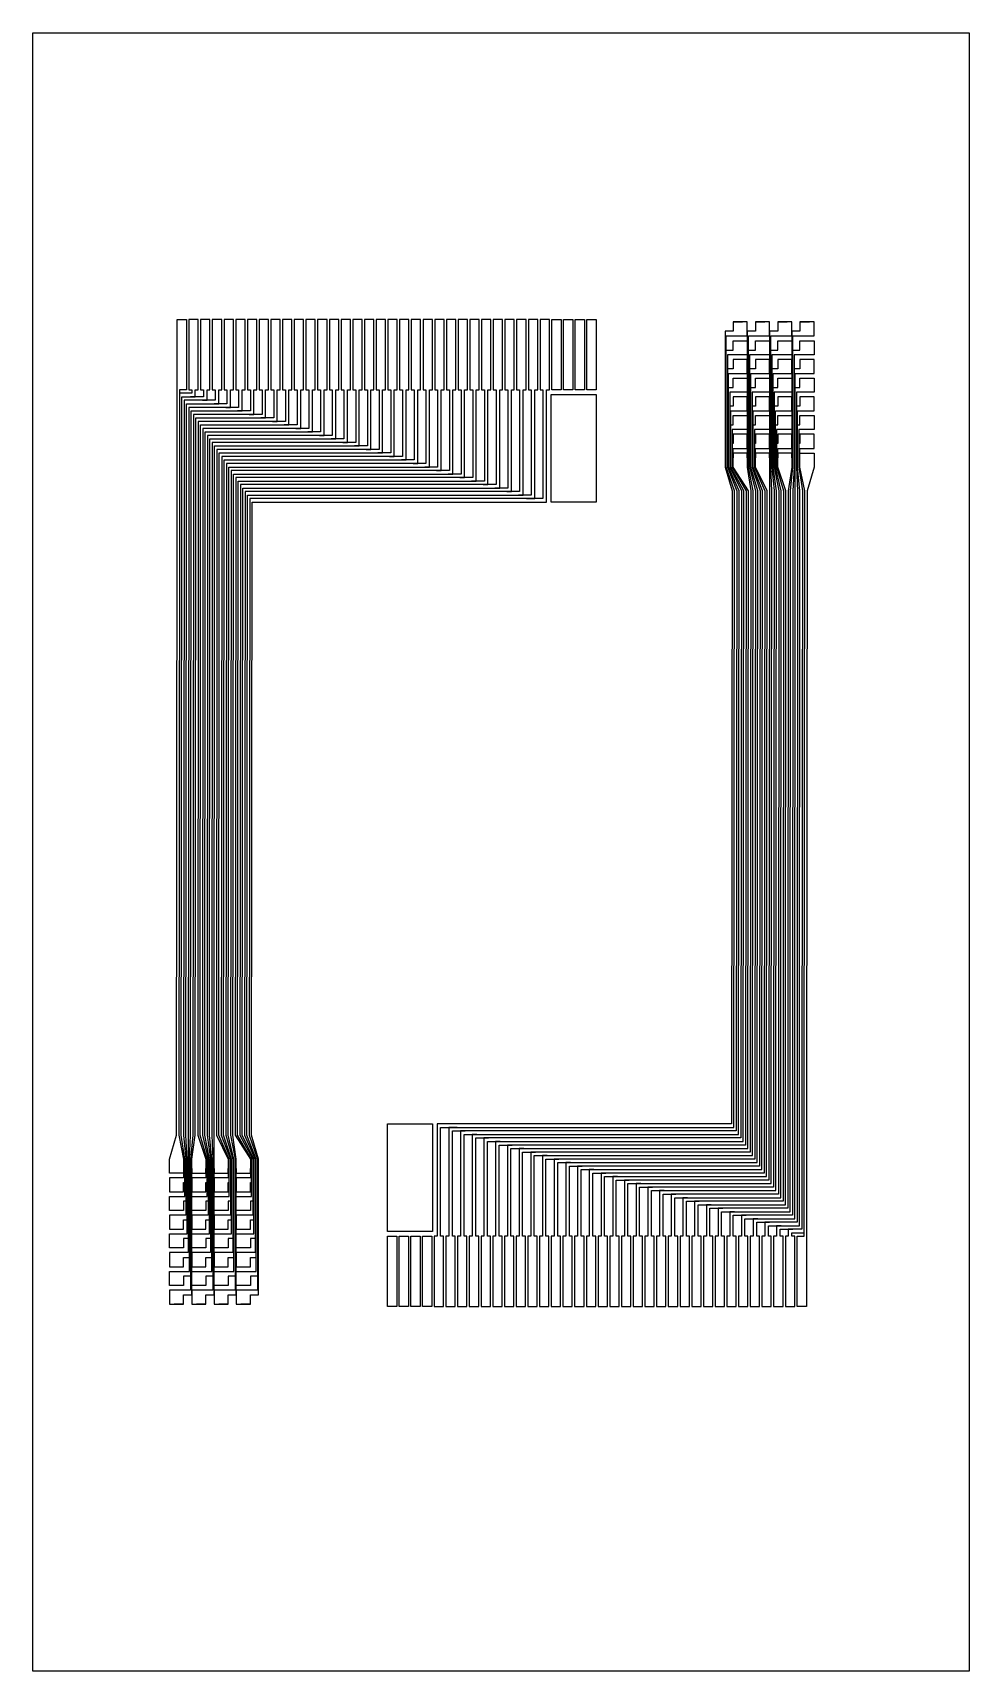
# Model space of a CAD drawing. Header units: inches. Extents: x 8.9 to 48.9, y 7.7 to 77.7.
import ezdxf

# ---------------------------------------------------------------- set-up
doc = ezdxf.new("R2010")
doc.units = ezdxf.units.IN
doc.header["$MEASUREMENT"] = 0
doc.layers.add('Foil', color=5, linetype='Continuous')

msp = doc.modelspace()

# ---------------------------------------------------------------- linework, layer by layer
at = {"layer": 'Foil'}
for p, q in [((8.917, 7.655), (8.917, 77.655)), ((8.917, 77.655), (48.917, 77.655)), ((48.917, 77.655), (48.917, 7.655)), ((15.085, 62.402), (15.085, 65.402)), ((15.085, 65.402), (15.485, 65.402)), ((15.485, 65.402), (15.485, 62.402)), ((15.985, 65.402), (15.585, 65.402)), ((15.585, 65.402), (15.585, 62.402)), ((15.985, 62.402), (15.985, 65.402)), ((16.485, 65.402), (16.085, 65.402)), ((16.085, 65.402), (16.085, 62.402)), ((16.485, 62.402), (16.485, 65.402)), ((16.985, 65.402), (16.585, 65.402)), ((16.585, 65.402), (16.585, 62.402)), ((16.985, 62.402), (16.985, 65.402)), ((17.485, 65.402), (17.085, 65.402)), ((17.085, 65.402), (17.085, 62.402)), ((17.485, 62.402), (17.485, 65.402)), ((17.985, 65.402), (17.585, 65.402)), ((17.585, 65.402), (17.585, 62.402)), ((17.985, 62.402), (17.985, 65.402)), ((18.485, 65.402), (18.085, 65.402)), ((18.085, 65.402), (18.085, 62.402)), ((18.485, 62.402), (18.485, 65.402)), ((18.985, 65.402), (18.585, 65.402)), ((18.585, 65.402), (18.585, 62.402)), ((18.985, 62.402), (18.985, 65.402)), ((19.485, 65.402), (19.085, 65.402)), ((19.085, 65.402), (19.085, 62.402)), ((19.485, 62.402), (19.485, 65.402)), ((19.985, 65.402), (19.585, 65.402)), ((19.585, 65.402), (19.585, 62.402)), ((19.985, 62.402), (19.985, 65.402)), ((20.485, 65.402), (20.085, 65.402)), ((20.085, 65.402), (20.085, 62.402)), ((20.485, 62.402), (20.485, 65.402)), ((20.985, 65.402), (20.585, 65.402)), ((20.585, 65.402), (20.585, 62.402)), ((20.985, 62.402), (20.985, 65.402)), ((21.485, 65.402), (21.085, 65.402)), ((21.085, 65.402), (21.085, 62.402)), ((21.485, 62.402), (21.485, 65.402)), ((21.985, 65.402), (21.585, 65.402)), ((21.585, 65.402), (21.585, 62.402)), ((21.985, 62.402), (21.985, 65.402)), ((22.485, 65.402), (22.085, 65.402)), ((22.085, 65.402), (22.085, 62.402)), ((22.485, 62.402), (22.485, 65.402)), ((22.985, 65.402), (22.585, 65.402)), ((22.585, 65.402), (22.585, 62.402)), ((22.985, 62.402), (22.985, 65.402)), ((23.485, 65.402), (23.085, 65.402)), ((23.085, 65.402), (23.085, 62.402)), ((23.485, 62.402), (23.485, 65.402)), ((23.985, 65.402), (23.585, 65.402)), ((23.585, 65.402), (23.585, 62.402)), ((23.985, 62.402), (23.985, 65.402)), ((24.485, 65.402), (24.085, 65.402)), ((24.085, 65.402), (24.085, 62.402)), ((24.485, 62.402), (24.485, 65.402)), ((24.985, 65.402), (24.585, 65.402)), ((24.585, 65.402), (24.585, 62.402)), ((24.985, 62.402), (24.985, 65.402)), ((25.485, 65.402), (25.085, 65.402)), ((25.085, 65.402), (25.085, 62.402)), ((25.485, 62.402), (25.485, 65.402)), ((25.985, 65.402), (25.585, 65.402)), ((25.585, 65.402), (25.585, 62.402)), ((25.985, 62.402), (25.985, 65.402)), ((26.485, 65.402), (26.085, 65.402)), ((26.085, 65.402), (26.085, 62.402)), ((26.485, 62.402), (26.485, 65.402)), ((26.985, 65.402), (26.585, 65.402)), ((26.585, 65.402), (26.585, 62.402)), ((26.985, 62.402), (26.985, 65.402)), ((27.485, 65.402), (27.085, 65.402)), ((27.085, 65.402), (27.085, 62.402)), ((27.485, 62.402), (27.485, 65.402)), ((27.985, 65.402), (27.585, 65.402)), ((27.585, 65.402), (27.585, 62.402)), ((27.985, 62.402), (27.985, 65.402)), ((28.485, 65.402), (28.085, 65.402)), ((28.085, 65.402), (28.085, 62.402)), ((28.485, 62.402), (28.485, 65.402)), ((28.985, 65.402), (28.585, 65.402)), ((28.585, 65.402), (28.585, 62.402)), ((28.985, 62.402), (28.985, 65.402)), ((29.485, 65.402), (29.085, 65.402)), ((29.085, 65.402), (29.085, 62.402)), ((29.485, 62.402), (29.485, 65.402)), ((29.985, 65.402), (29.585, 65.402)), ((29.585, 65.402), (29.585, 62.402)), ((29.985, 62.402), (29.985, 65.402)), ((30.485, 65.402), (30.085, 65.402)), ((30.085, 65.402), (30.085, 62.402)), ((30.485, 62.402), (30.485, 65.402)), ((30.985, 65.402), (30.585, 65.402)), ((30.585, 65.402), (30.585, 62.402)), ((30.985, 62.402), (30.985, 65.402)), ((31.085, 62.402), (31.085, 65.402)), ((31.085, 65.402), (31.485, 65.402)), ((31.485, 65.402), (31.485, 62.402)), ((31.585, 62.402), (31.585, 65.402)), ((31.585, 65.402), (31.985, 65.402)), ((31.985, 65.402), (31.985, 62.402)), ((32.085, 62.402), (32.085, 65.402)), ((32.085, 65.402), (32.485, 65.402)), ((32.485, 65.402), (32.485, 62.402)), ((32.585, 62.402), (32.585, 65.402)), ((32.585, 65.402), (32.985, 65.402)), ((32.985, 65.402), (32.985, 62.402)), ((38.838, 65.3), (39.238, 65.3)), ((39.438, 65.3), (38.838, 65.3)), ((38.838, 65.3), (38.838, 64.9)), ((39.438, 64.7), (39.438, 65.3)), ((39.788, 65.3), (40.188, 65.3)), ((40.388, 65.3), (39.788, 65.3)), ((39.788, 65.3), (39.788, 64.9)), ((40.388, 64.7), (40.388, 65.3)), ((40.738, 65.3), (41.138, 65.3)), ((41.338, 65.3), (40.738, 65.3)), ((40.738, 65.3), (40.738, 64.9)), ((41.338, 64.7), (41.338, 65.3)), ((41.688, 65.3), (42.088, 65.3)), ((42.288, 65.3), (41.688, 65.3)), ((41.688, 65.3), (41.688, 64.9)), ((42.288, 64.7), (42.288, 65.3)), ((38.838, 64.9), (38.488, 64.9)), ((38.488, 64.9), (38.488, 59.1)), ((38.538, 59.1), (38.538, 64.7)), ((38.538, 64.7), (39.438, 64.7)), ((38.838, 64.1), (38.838, 64.5)), ((38.838, 64.5), (39.438, 64.5)), ((39.788, 64.9), (39.438, 64.9)), ((39.438, 64.9), (39.438, 59.1)), ((39.438, 64.5), (39.438, 63.9)), ((39.488, 59.1), (39.488, 64.7)), ((39.488, 64.7), (40.388, 64.7)), ((39.788, 64.1), (39.788, 64.5)), ((39.788, 64.5), (40.388, 64.5)), ((40.738, 64.9), (40.388, 64.9)), ((40.388, 64.9), (40.388, 59.1)), ((40.388, 64.5), (40.388, 63.9)), ((40.438, 59.1), (40.438, 64.7)), ((40.438, 64.7), (41.338, 64.7)), ((40.738, 64.1), (40.738, 64.5)), ((40.738, 64.5), (41.338, 64.5)), ((41.688, 64.9), (41.338, 64.9)), ((41.338, 64.9), (41.338, 59.1)), ((41.338, 64.5), (41.338, 63.9)), ((41.388, 59.1), (41.388, 64.7)), ((41.388, 64.7), (42.288, 64.7)), ((41.688, 64.1), (41.688, 64.5)), ((41.688, 64.5), (42.288, 64.5)), ((42.288, 64.5), (42.288, 63.9)), ((38.538, 63.9), (38.538, 64.1)), ((38.538, 64.1), (38.838, 64.1)), ((39.438, 63.9), (38.588, 63.9)), ((38.588, 63.9), (38.588, 63.3)), ((39.438, 63.7), (38.838, 63.7)), ((38.838, 63.7), (38.838, 63.3)), ((39.438, 63.1), (39.438, 63.7)), ((39.488, 63.9), (39.488, 64.1)), ((39.488, 64.1), (39.788, 64.1)), ((40.388, 63.9), (39.538, 63.9)), ((39.538, 63.9), (39.538, 63.3)), ((40.388, 63.7), (39.788, 63.7)), ((39.788, 63.7), (39.788, 63.3)), ((40.388, 63.1), (40.388, 63.7)), ((40.438, 63.9), (40.438, 64.1)), ((40.438, 64.1), (40.738, 64.1)), ((41.338, 63.9), (40.488, 63.9)), ((40.488, 63.9), (40.488, 63.3)), ((41.338, 63.7), (40.738, 63.7)), ((40.738, 63.7), (40.738, 63.3)), ((41.338, 63.1), (41.338, 63.7)), ((41.388, 63.9), (41.388, 64.1)), ((41.388, 64.1), (41.688, 64.1)), ((42.288, 63.9), (41.438, 63.9)), ((41.438, 63.9), (41.438, 63.3)), ((42.288, 63.7), (41.688, 63.7)), ((41.688, 63.7), (41.688, 63.3)), ((42.288, 63.1), (42.288, 63.7)), ((38.838, 63.3), (38.588, 63.3)), ((38.588, 63.3), (38.588, 59.1)), ((38.588, 63.3), (38.588, 63.1)), ((38.638, 59.1), (38.638, 63.1)), ((38.638, 63.1), (39.438, 63.1)), ((39.788, 63.3), (39.538, 63.3)), ((39.538, 63.3), (39.538, 59.1)), ((39.538, 63.3), (39.538, 63.1)), ((39.588, 59.1), (39.588, 63.1)), ((39.588, 63.1), (40.388, 63.1)), ((40.738, 63.3), (40.488, 63.3)), ((40.488, 63.3), (40.488, 59.1)), ((40.488, 63.3), (40.488, 63.1)), ((40.538, 59.1), (40.538, 63.1)), ((40.538, 63.1), (41.338, 63.1)), ((41.688, 63.3), (41.438, 63.3)), ((41.438, 63.3), (41.438, 59.1)), ((41.438, 63.3), (41.438, 63.1)), ((41.488, 59.1), (41.488, 63.1)), ((41.488, 63.1), (42.288, 63.1)), ((15.085, 57.602), (15.085, 62.402)), ((15.485, 62.402), (15.185, 62.402)), ((15.185, 62.402), (15.185, 62.252)), ((15.585, 62.402), (15.71, 62.402)), ((15.71, 62.402), (15.71, 62.252)), ((15.86, 62.102), (15.86, 62.402)), ((15.86, 62.402), (15.985, 62.402)), ((16.085, 62.402), (16.21, 62.402)), ((16.21, 62.402), (16.21, 62.102)), ((16.36, 61.952), (16.36, 62.402)), ((16.36, 62.402), (16.485, 62.402)), ((16.585, 62.402), (16.71, 62.402)), ((16.71, 62.402), (16.71, 61.952)), ((16.86, 61.802), (16.86, 62.402)), ((16.86, 62.402), (16.985, 62.402)), ((17.085, 62.402), (17.21, 62.402)), ((17.21, 62.402), (17.21, 61.802)), ((17.36, 61.652), (17.36, 62.402)), ((17.36, 62.402), (17.485, 62.402)), ((17.585, 62.402), (17.71, 62.402)), ((17.71, 62.402), (17.71, 61.652)), ((17.86, 61.502), (17.86, 62.402)), ((17.86, 62.402), (17.985, 62.402)), ((18.085, 62.402), (18.21, 62.402)), ((18.21, 62.402), (18.21, 61.502)), ((18.36, 61.352), (18.36, 62.402)), ((18.36, 62.402), (18.485, 62.402)), ((18.585, 62.402), (18.71, 62.402)), ((18.71, 62.402), (18.71, 61.352)), ((18.86, 61.202), (18.86, 62.402)), ((18.86, 62.402), (18.985, 62.402)), ((19.085, 62.402), (19.21, 62.402)), ((19.21, 62.402), (19.21, 61.202)), ((19.36, 61.052), (19.36, 62.402)), ((19.36, 62.402), (19.485, 62.402)), ((19.585, 62.402), (19.71, 62.402)), ((19.71, 62.402), (19.71, 61.052)), ((19.86, 60.902), (19.86, 62.402)), ((19.86, 62.402), (19.985, 62.402)), ((20.085, 62.402), (20.21, 62.402)), ((20.21, 62.402), (20.21, 60.902)), ((20.36, 60.752), (20.36, 62.402)), ((20.36, 62.402), (20.485, 62.402)), ((20.585, 62.402), (20.71, 62.402)), ((20.71, 62.402), (20.71, 60.752)), ((20.86, 60.602), (20.86, 62.402)), ((20.86, 62.402), (20.985, 62.402)), ((21.085, 62.402), (21.21, 62.402)), ((21.21, 62.402), (21.21, 60.602)), ((21.36, 60.452), (21.36, 62.402)), ((21.36, 62.402), (21.485, 62.402)), ((21.585, 62.402), (21.71, 62.402)), ((21.71, 62.402), (21.71, 60.452)), ((21.86, 60.302), (21.86, 62.402)), ((21.86, 62.402), (21.985, 62.402)), ((22.085, 62.402), (22.21, 62.402)), ((22.21, 62.402), (22.21, 60.302)), ((22.36, 60.152), (22.36, 62.402)), ((22.36, 62.402), (22.485, 62.402)), ((22.585, 62.402), (22.71, 62.402)), ((22.71, 62.402), (22.71, 60.152)), ((22.86, 60.002), (22.86, 62.402)), ((22.86, 62.402), (22.985, 62.402)), ((23.085, 62.402), (23.21, 62.402)), ((23.21, 62.402), (23.21, 60.002)), ((23.36, 59.852), (23.36, 62.402)), ((23.36, 62.402), (23.485, 62.402)), ((23.585, 62.402), (23.71, 62.402)), ((23.71, 62.402), (23.71, 59.852)), ((23.86, 59.702), (23.86, 62.402)), ((23.86, 62.402), (23.985, 62.402)), ((24.085, 62.402), (24.21, 62.402)), ((24.21, 62.402), (24.21, 59.702)), ((24.36, 59.552), (24.36, 62.402)), ((24.36, 62.402), (24.485, 62.402)), ((24.585, 62.402), (24.71, 62.402)), ((24.71, 62.402), (24.71, 59.552)), ((24.86, 59.402), (24.86, 62.402)), ((24.86, 62.402), (24.985, 62.402)), ((25.085, 62.402), (25.21, 62.402)), ((25.21, 62.402), (25.21, 59.402)), ((25.36, 59.252), (25.36, 62.402)), ((25.36, 62.402), (25.485, 62.402)), ((25.585, 62.402), (25.71, 62.402)), ((25.71, 62.402), (25.71, 59.252)), ((25.86, 59.102), (25.86, 62.402)), ((25.86, 62.402), (25.985, 62.402)), ((26.085, 62.402), (26.21, 62.402)), ((26.21, 62.402), (26.21, 59.102)), ((26.36, 58.952), (26.36, 62.402)), ((26.36, 62.402), (26.485, 62.402)), ((26.585, 62.402), (26.71, 62.402)), ((26.71, 62.402), (26.71, 58.952)), ((26.86, 58.802), (26.86, 62.402)), ((26.86, 62.402), (26.985, 62.402)), ((27.085, 62.402), (27.21, 62.402)), ((27.21, 62.402), (27.21, 58.802)), ((27.36, 58.652), (27.36, 62.402)), ((27.36, 62.402), (27.485, 62.402)), ((27.585, 62.402), (27.71, 62.402)), ((27.71, 62.402), (27.71, 58.652)), ((27.86, 58.502), (27.86, 62.402)), ((27.86, 62.402), (27.985, 62.402)), ((28.085, 62.402), (28.21, 62.402)), ((28.21, 62.402), (28.21, 58.502)), ((28.36, 58.352), (28.36, 62.402)), ((28.36, 62.402), (28.485, 62.402)), ((28.585, 62.402), (28.71, 62.402)), ((28.71, 62.402), (28.71, 58.352)), ((28.86, 58.202), (28.86, 62.402)), ((28.86, 62.402), (28.985, 62.402)), ((29.085, 62.402), (29.21, 62.402)), ((29.21, 62.402), (29.21, 58.202)), ((29.36, 58.052), (29.36, 62.402)), ((29.36, 62.402), (29.485, 62.402)), ((29.585, 62.402), (29.71, 62.402)), ((29.71, 62.402), (29.71, 58.052)), ((29.86, 57.902), (29.86, 62.402)), ((29.86, 62.402), (29.985, 62.402)), ((30.085, 62.402), (30.21, 62.402)), ((30.21, 62.402), (30.21, 57.902)), ((30.36, 57.752), (30.36, 62.402)), ((30.36, 62.402), (30.485, 62.402)), ((30.585, 62.402), (30.71, 62.402)), ((30.71, 62.402), (30.71, 57.752)), ((30.86, 57.602), (30.86, 62.402)), ((30.86, 62.402), (30.985, 62.402)), ((31.485, 62.402), (31.085, 62.402)), ((31.985, 62.402), (31.585, 62.402)), ((32.485, 62.402), (32.085, 62.402)), ((32.985, 62.402), (32.585, 62.402)), ((38.638, 62.3), (38.638, 62.5)), ((38.638, 62.5), (38.838, 62.5)), ((39.438, 62.3), (38.688, 62.3)), ((38.688, 62.3), (38.688, 61.7)), ((38.838, 62.5), (38.838, 62.9)), ((38.838, 62.9), (39.438, 62.9)), ((39.438, 62.9), (39.438, 62.3)), ((39.588, 62.3), (39.588, 62.5)), ((39.588, 62.5), (39.788, 62.5)), ((40.388, 62.3), (39.638, 62.3)), ((39.638, 62.3), (39.638, 61.7)), ((39.788, 62.5), (39.788, 62.9)), ((39.788, 62.9), (40.388, 62.9)), ((40.388, 62.9), (40.388, 62.3)), ((40.538, 62.3), (40.538, 62.5)), ((40.538, 62.5), (40.738, 62.5)), ((41.338, 62.3), (40.588, 62.3)), ((40.588, 62.3), (40.588, 61.7)), ((40.738, 62.5), (40.738, 62.9)), ((40.738, 62.9), (41.338, 62.9)), ((41.338, 62.9), (41.338, 62.3)), ((41.488, 62.3), (41.488, 62.5)), ((41.488, 62.5), (41.688, 62.5)), ((42.288, 62.3), (41.538, 62.3)), ((41.538, 62.3), (41.538, 61.7)), ((41.688, 62.5), (41.688, 62.9)), ((41.688, 62.9), (42.288, 62.9)), ((42.288, 62.9), (42.288, 62.3)), ((15.185, 62.252), (15.185, 62.052)), ((15.71, 62.252), (15.185, 62.252)), ((15.185, 62.252), (15.185, 57.602)), ((15.285, 57.602), (15.285, 62.102)), ((15.285, 62.102), (15.86, 62.102)), ((16.71, 61.952), (15.385, 61.952)), ((15.385, 61.952), (15.385, 57.602)), ((15.485, 57.602), (15.485, 61.802)), ((15.485, 61.802), (16.86, 61.802)), ((17.71, 61.652), (15.585, 61.652)), ((15.585, 61.652), (15.585, 57.602)), ((15.86, 62.102), (15.66, 62.102)), ((16.21, 62.102), (15.86, 62.102)), ((16.16, 61.952), (16.36, 61.952)), ((16.86, 61.802), (16.66, 61.802)), ((17.21, 61.802), (16.86, 61.802)), ((17.16, 61.652), (17.36, 61.652)), ((31.06, 57.602), (31.06, 62.202)), ((31.06, 62.202), (32.985, 62.202)), ((32.985, 62.202), (32.985, 57.602)), ((38.838, 61.7), (38.688, 61.7)), ((38.688, 61.7), (38.688, 59.1)), ((38.688, 61.7), (38.688, 61.5)), ((39.438, 62.1), (38.838, 62.1)), ((38.838, 62.1), (38.838, 61.7)), ((39.438, 61.5), (39.438, 62.1)), ((39.788, 61.7), (39.638, 61.7)), ((39.638, 61.7), (39.638, 59.1)), ((39.638, 61.7), (39.638, 61.5)), ((40.388, 62.1), (39.788, 62.1)), ((39.788, 62.1), (39.788, 61.7)), ((40.388, 61.5), (40.388, 62.1)), ((40.738, 61.7), (40.588, 61.7)), ((40.588, 61.7), (40.588, 59.1)), ((40.588, 61.7), (40.588, 61.5)), ((41.338, 62.1), (40.738, 62.1)), ((40.738, 62.1), (40.738, 61.7)), ((41.338, 61.5), (41.338, 62.1)), ((41.688, 61.7), (41.538, 61.7)), ((41.538, 61.7), (41.538, 59.1)), ((41.538, 61.7), (41.538, 61.5)), ((42.288, 62.1), (41.688, 62.1)), ((41.688, 62.1), (41.688, 61.7)), ((42.288, 61.5), (42.288, 62.1)), ((15.685, 57.602), (15.685, 61.502)), ((15.685, 61.502), (17.86, 61.502)), ((18.71, 61.352), (15.785, 61.352)), ((15.785, 61.352), (15.785, 57.602)), ((15.885, 57.602), (15.885, 61.202)), ((15.885, 61.202), (18.86, 61.202)), ((19.71, 61.052), (15.985, 61.052)), ((15.985, 61.052), (15.985, 57.602)), ((16.085, 57.602), (16.085, 60.902)), ((16.085, 60.902), (19.86, 60.902)), ((17.86, 61.502), (17.66, 61.502)), ((18.21, 61.502), (17.86, 61.502)), ((18.16, 61.352), (18.36, 61.352)), ((18.86, 61.202), (18.66, 61.202)), ((19.21, 61.202), (18.86, 61.202)), ((19.16, 61.052), (19.36, 61.052)), ((19.86, 60.902), (19.66, 60.902)), ((20.21, 60.902), (19.86, 60.902)), ((38.738, 59.1), (38.738, 61.5)), ((38.738, 61.5), (39.438, 61.5)), ((38.738, 60.7), (38.738, 60.9)), ((38.738, 60.9), (38.838, 60.9)), ((38.838, 60.9), (38.838, 61.3)), ((38.838, 61.3), (39.438, 61.3)), ((39.438, 61.3), (39.438, 60.7)), ((39.688, 59.1), (39.688, 61.5)), ((39.688, 61.5), (40.388, 61.5)), ((39.688, 60.7), (39.688, 60.9)), ((39.688, 60.9), (39.788, 60.9)), ((39.788, 60.9), (39.788, 61.3)), ((39.788, 61.3), (40.388, 61.3)), ((40.388, 61.3), (40.388, 60.7)), ((40.638, 59.1), (40.638, 61.5)), ((40.638, 61.5), (41.338, 61.5)), ((40.638, 60.7), (40.638, 60.9)), ((40.638, 60.9), (40.738, 60.9)), ((40.738, 60.9), (40.738, 61.3)), ((40.738, 61.3), (41.338, 61.3)), ((41.338, 61.3), (41.338, 60.7)), ((41.588, 59.1), (41.588, 61.5)), ((41.588, 61.5), (42.288, 61.5)), ((41.588, 60.7), (41.588, 60.9)), ((41.588, 60.9), (41.688, 60.9)), ((41.688, 60.9), (41.688, 61.3)), ((41.688, 61.3), (42.288, 61.3)), ((42.288, 61.3), (42.288, 60.7)), ((20.71, 60.752), (16.185, 60.752)), ((16.185, 60.752), (16.185, 57.602)), ((16.285, 57.602), (16.285, 60.602)), ((16.285, 60.602), (20.86, 60.602)), ((21.71, 60.452), (16.385, 60.452)), ((16.385, 60.452), (16.385, 57.602)), ((16.485, 57.602), (16.485, 60.302)), ((16.485, 60.302), (21.86, 60.302)), ((20.16, 60.752), (20.36, 60.752)), ((20.86, 60.602), (20.66, 60.602)), ((21.21, 60.602), (20.86, 60.602)), ((21.16, 60.452), (21.36, 60.452)), ((21.86, 60.302), (21.66, 60.302)), ((22.21, 60.302), (21.86, 60.302)), ((39.438, 60.7), (38.788, 60.7)), ((38.788, 60.7), (38.788, 60.1)), ((39.438, 60.5), (38.838, 60.5)), ((38.838, 60.5), (38.838, 60.1)), ((39.438, 59.9), (39.438, 60.5)), ((40.388, 60.7), (39.738, 60.7)), ((39.738, 60.7), (39.738, 60.1)), ((40.388, 60.5), (39.788, 60.5)), ((39.788, 60.5), (39.788, 60.1)), ((40.388, 59.9), (40.388, 60.5)), ((41.338, 60.7), (40.688, 60.7)), ((40.688, 60.7), (40.688, 60.1)), ((41.338, 60.5), (40.738, 60.5)), ((40.738, 60.5), (40.738, 60.1)), ((41.338, 59.9), (41.338, 60.5)), ((42.288, 60.7), (41.638, 60.7)), ((41.638, 60.7), (41.638, 60.1)), ((42.288, 60.5), (41.688, 60.5)), ((41.688, 60.5), (41.688, 60.1)), ((42.288, 59.9), (42.288, 60.5)), ((22.71, 60.152), (16.585, 60.152)), ((16.585, 60.152), (16.585, 57.602)), ((16.685, 57.602), (16.685, 60.002)), ((16.685, 60.002), (22.86, 60.002)), ((23.71, 59.852), (16.785, 59.852)), ((16.785, 59.852), (16.785, 57.602)), ((16.885, 57.602), (16.885, 59.702)), ((16.885, 59.702), (23.86, 59.702)), ((24.71, 59.552), (16.985, 59.552)), ((16.985, 59.552), (16.985, 57.602)), ((22.16, 60.152), (22.36, 60.152)), ((22.86, 60.002), (22.66, 60.002)), ((23.21, 60.002), (22.86, 60.002)), ((23.16, 59.852), (23.36, 59.852)), ((23.86, 59.702), (23.66, 59.702)), ((24.21, 59.702), (23.86, 59.702)), ((24.16, 59.552), (24.36, 59.552)), ((38.788, 60.1), (38.788, 59.9)), ((38.838, 60.1), (38.788, 60.1)), ((38.788, 60.1), (38.788, 59.1)), ((38.838, 59.1), (38.838, 59.9)), ((38.838, 59.9), (39.438, 59.9)), ((39.438, 59.7), (38.838, 59.7)), ((38.838, 59.7), (38.838, 59.5)), ((39.438, 59.5), (39.438, 59.7)), ((39.738, 60.1), (39.738, 59.9)), ((39.788, 60.1), (39.738, 60.1)), ((39.738, 60.1), (39.738, 59.1)), ((39.788, 59.1), (39.788, 59.9)), ((39.788, 59.9), (40.388, 59.9)), ((40.388, 59.7), (39.788, 59.7)), ((39.788, 59.7), (39.788, 59.5)), ((40.388, 59.5), (40.388, 59.7)), ((40.688, 60.1), (40.688, 59.9)), ((40.738, 60.1), (40.688, 60.1)), ((40.688, 60.1), (40.688, 59.1)), ((40.738, 59.1), (40.738, 59.9)), ((40.738, 59.9), (41.338, 59.9)), ((41.338, 59.7), (40.738, 59.7)), ((40.738, 59.7), (40.738, 59.5)), ((41.338, 59.5), (41.338, 59.7)), ((41.638, 60.1), (41.638, 59.9)), ((41.688, 60.1), (41.638, 60.1)), ((41.638, 60.1), (41.638, 59.1)), ((41.688, 59.1), (41.688, 59.9)), ((41.688, 59.9), (42.288, 59.9)), ((41.688, 59.5), (41.688, 59.7)), ((41.688, 59.7), (42.288, 59.7)), ((42.288, 59.7), (42.288, 59.1)), ((17.085, 57.602), (17.085, 59.402)), ((17.085, 59.402), (24.86, 59.402)), ((25.71, 59.252), (17.185, 59.252)), ((17.185, 59.252), (17.185, 57.602)), ((17.285, 57.602), (17.285, 59.102)), ((17.285, 59.102), (25.86, 59.102)), ((26.71, 58.952), (17.385, 58.952)), ((17.385, 58.952), (17.385, 57.602)), ((17.485, 57.602), (17.485, 58.802)), ((17.485, 58.802), (26.86, 58.802)), ((24.86, 59.402), (24.66, 59.402)), ((25.21, 59.402), (24.86, 59.402)), ((25.16, 59.252), (25.36, 59.252)), ((25.86, 59.102), (25.66, 59.102)), ((26.21, 59.102), (25.86, 59.102)), ((26.16, 58.952), (26.36, 58.952)), ((26.86, 58.802), (26.66, 58.802)), ((27.21, 58.802), (26.86, 58.802)), ((38.488, 59.1), (38.788, 58.078)), ((38.888, 58.078), (38.538, 59.1)), ((38.588, 59.1), (38.988, 58.078)), ((39.088, 58.078), (38.638, 59.1)), ((38.688, 59.1), (39.188, 58.078)), ((39.288, 58.078), (38.738, 59.1)), ((38.788, 59.1), (39.388, 58.078)), ((39.488, 58.078), (38.838, 59.1)), ((39.438, 59.1), (39.588, 58.078)), ((39.688, 58.078), (39.488, 59.1)), ((39.538, 59.1), (39.788, 58.078)), ((39.888, 58.078), (39.588, 59.1)), ((39.638, 59.1), (39.988, 58.078)), ((40.088, 58.078), (39.688, 59.1)), ((39.738, 59.1), (40.188, 58.078)), ((40.288, 58.078), (39.788, 59.1)), ((40.388, 59.1), (40.388, 58.078)), ((40.488, 58.078), (40.438, 59.1)), ((40.488, 59.1), (40.588, 58.078)), ((40.688, 58.078), (40.538, 59.1)), ((40.588, 59.1), (40.788, 58.078)), ((40.888, 58.078), (40.638, 59.1)), ((40.688, 59.1), (40.988, 58.078)), ((41.088, 58.078), (40.738, 59.1)), ((41.338, 59.1), (41.188, 58.078)), ((41.288, 58.078), (41.388, 59.1)), ((41.438, 59.1), (41.388, 58.078)), ((41.488, 58.078), (41.488, 59.1)), ((41.538, 59.1), (41.588, 58.078)), ((41.688, 58.078), (41.588, 59.1)), ((41.638, 59.1), (41.788, 58.078)), ((41.888, 58.078), (41.688, 59.1)), ((42.288, 59.1), (41.988, 58.078)), ((27.71, 58.652), (17.585, 58.652)), ((17.585, 58.652), (17.585, 57.602)), ((17.685, 57.602), (17.685, 58.502)), ((17.685, 58.502), (27.86, 58.502)), ((28.71, 58.352), (17.785, 58.352)), ((17.785, 58.352), (17.785, 57.602)), ((17.885, 57.602), (17.885, 58.202)), ((17.885, 58.202), (28.86, 58.202)), ((27.16, 58.652), (27.36, 58.652)), ((27.86, 58.502), (27.66, 58.502)), ((28.21, 58.502), (27.86, 58.502)), ((28.16, 58.352), (28.36, 58.352)), ((28.86, 58.202), (28.66, 58.202)), ((29.21, 58.202), (28.86, 58.202)), ((15.06, 30.56), (15.085, 57.602)), ((15.185, 57.602), (15.16, 30.56)), ((15.26, 30.56), (15.285, 57.602)), ((15.385, 57.602), (15.36, 30.56)), ((15.46, 30.56), (15.485, 57.602)), ((15.585, 57.602), (15.56, 30.56)), ((15.66, 30.56), (15.685, 57.602)), ((15.785, 57.602), (15.76, 30.56)), ((15.86, 30.56), (15.885, 57.602)), ((15.985, 57.602), (15.96, 30.56)), ((16.06, 30.56), (16.085, 57.602)), ((16.185, 57.602), (16.16, 30.56)), ((16.26, 30.56), (16.285, 57.602)), ((16.385, 57.602), (16.36, 30.56)), ((16.46, 30.56), (16.485, 57.602)), ((16.585, 57.602), (16.56, 30.56)), ((16.66, 30.56), (16.685, 57.602)), ((16.785, 57.602), (16.76, 30.56)), ((16.86, 30.56), (16.885, 57.602)), ((16.985, 57.602), (16.96, 30.56)), ((17.06, 30.56), (17.085, 57.602)), ((17.185, 57.602), (17.16, 30.56)), ((17.26, 30.56), (17.285, 57.602)), ((17.385, 57.602), (17.36, 30.56)), ((17.46, 30.56), (17.485, 57.602)), ((17.585, 57.602), (17.56, 30.56)), ((17.66, 30.56), (17.685, 57.602)), ((17.785, 57.602), (17.76, 30.56)), ((17.86, 30.56), (17.885, 57.602)), ((17.985, 57.602), (17.96, 30.56)), ((29.71, 58.052), (17.985, 58.052)), ((17.985, 58.052), (17.985, 57.602)), ((18.06, 30.56), (18.085, 57.602)), ((18.085, 57.602), (18.085, 57.902)), ((18.085, 57.902), (29.86, 57.902)), ((18.185, 57.602), (18.16, 30.56)), ((30.71, 57.752), (18.185, 57.752)), ((18.185, 57.752), (18.185, 57.602)), ((18.26, 30.56), (18.285, 57.602)), ((18.285, 57.602), (30.86, 57.602)), ((29.16, 58.052), (29.36, 58.052)), ((29.86, 57.902), (29.66, 57.902)), ((30.21, 57.902), (29.86, 57.902)), ((30.01, 57.752), (30.21, 57.752)), ((30.16, 57.752), (30.36, 57.752)), ((32.985, 57.602), (31.06, 57.602)), ((38.788, 58.078), (38.763, 31.036)), ((38.863, 31.036), (38.888, 58.078)), ((38.988, 58.078), (38.963, 31.036)), ((39.063, 31.036), (39.088, 58.078)), ((39.188, 58.078), (39.163, 31.036)), ((39.263, 31.036), (39.288, 58.078)), ((39.388, 58.078), (39.363, 31.036)), ((39.463, 31.036), (39.488, 58.078)), ((39.588, 58.078), (39.563, 31.036)), ((39.663, 31.036), (39.688, 58.078)), ((39.788, 58.078), (39.763, 31.036)), ((39.863, 31.036), (39.888, 58.078)), ((39.988, 58.078), (39.963, 31.036)), ((40.063, 31.036), (40.088, 58.078)), ((40.188, 58.078), (40.163, 31.036)), ((40.263, 31.036), (40.288, 58.078)), ((40.388, 58.078), (40.363, 31.036)), ((40.463, 31.036), (40.488, 58.078)), ((40.588, 58.078), (40.563, 31.036)), ((40.663, 31.036), (40.688, 58.078)), ((40.788, 58.078), (40.763, 31.036)), ((40.863, 31.036), (40.888, 58.078)), ((40.988, 58.078), (40.963, 31.036)), ((41.063, 31.036), (41.088, 58.078)), ((41.188, 58.078), (41.163, 31.036)), ((41.263, 31.036), (41.288, 58.078)), ((41.388, 58.078), (41.363, 31.036)), ((41.463, 31.036), (41.488, 58.078)), ((41.588, 58.078), (41.563, 31.036)), ((41.663, 31.036), (41.688, 58.078)), ((41.788, 58.078), (41.763, 31.036)), ((41.863, 31.036), (41.888, 58.078)), ((41.988, 58.078), (41.963, 31.036)), ((24.063, 26.436), (24.063, 31.036)), ((24.063, 31.036), (25.988, 31.036)), ((25.988, 31.036), (25.988, 26.436)), ((38.763, 31.036), (26.188, 31.036)), ((26.188, 31.036), (26.188, 26.236)), ((26.338, 26.236), (26.338, 30.886)), ((26.338, 30.886), (38.863, 30.886)), ((26.888, 30.886), (26.688, 30.886)), ((26.688, 30.886), (26.688, 26.236)), ((27.038, 30.886), (26.838, 30.886)), ((38.863, 30.886), (38.863, 31.036)), ((38.963, 31.036), (38.963, 30.736)), ((39.063, 30.585), (39.063, 31.036)), ((39.163, 31.036), (39.163, 30.436)), ((39.263, 30.286), (39.263, 31.036)), ((39.363, 31.036), (39.363, 30.136)), ((39.463, 29.986), (39.463, 31.036)), ((39.563, 31.036), (39.563, 29.836)), ((39.663, 29.686), (39.663, 31.036)), ((39.763, 31.036), (39.763, 29.536)), ((39.863, 29.386), (39.863, 31.036)), ((39.963, 31.036), (39.963, 29.236)), ((40.063, 29.086), (40.063, 31.036)), ((40.163, 31.036), (40.163, 28.936)), ((40.263, 28.786), (40.263, 31.036)), ((40.363, 31.036), (40.363, 28.636)), ((40.463, 28.486), (40.463, 31.036)), ((40.563, 31.036), (40.563, 28.336)), ((40.663, 28.186), (40.663, 31.036)), ((40.763, 31.036), (40.763, 28.036)), ((40.863, 27.886), (40.863, 31.036)), ((40.963, 31.036), (40.963, 27.736)), ((41.063, 27.586), (41.063, 31.036)), ((41.163, 31.036), (41.163, 27.436)), ((41.263, 27.286), (41.263, 31.036)), ((41.363, 31.036), (41.363, 27.136)), ((41.463, 26.986), (41.463, 31.036)), ((41.563, 31.036), (41.563, 26.836)), ((41.663, 26.686), (41.663, 31.036)), ((41.763, 31.036), (41.763, 26.536)), ((41.863, 26.386), (41.863, 31.036)), ((41.963, 31.036), (41.963, 26.236)), ((14.76, 29.537), (15.06, 30.56)), ((15.16, 30.56), (15.36, 29.537)), ((15.41, 29.537), (15.26, 30.56)), ((15.36, 30.56), (15.46, 29.537)), ((15.51, 29.537), (15.46, 30.56)), ((15.56, 30.56), (15.56, 29.537)), ((15.61, 29.537), (15.66, 30.56)), ((15.76, 30.56), (15.66, 29.537)), ((15.71, 29.537), (15.86, 30.56)), ((15.96, 30.56), (16.31, 29.537)), ((16.36, 29.537), (16.06, 30.56)), ((16.16, 30.56), (16.41, 29.537)), ((16.46, 29.537), (16.26, 30.56)), ((16.36, 30.56), (16.51, 29.537)), ((16.56, 29.537), (16.46, 30.56)), ((16.56, 30.56), (16.61, 29.537)), ((16.66, 29.537), (16.66, 30.56)), ((16.76, 30.56), (17.26, 29.537)), ((17.31, 29.537), (16.86, 30.56)), ((16.96, 30.56), (17.36, 29.537)), ((17.41, 29.537), (17.06, 30.56)), ((17.16, 30.56), (17.46, 29.537)), ((17.51, 29.537), (17.26, 30.56)), ((17.36, 30.56), (17.56, 29.537)), ((17.61, 29.537), (17.46, 30.56)), ((17.56, 30.56), (18.21, 29.537)), ((18.26, 29.537), (17.66, 30.56)), ((17.76, 30.56), (18.31, 29.537)), ((18.36, 29.537), (17.86, 30.56)), ((17.96, 30.56), (18.41, 29.537)), ((18.46, 29.537), (18.06, 30.56)), ((18.16, 30.56), (18.51, 29.537)), ((18.56, 29.537), (18.26, 30.56)), ((26.838, 26.236), (26.838, 30.736)), ((26.838, 30.736), (27.188, 30.736)), ((38.963, 30.736), (27.188, 30.736)), ((27.188, 30.736), (27.188, 26.236)), ((27.188, 30.736), (27.388, 30.736)), ((27.338, 26.236), (27.338, 30.585)), ((27.338, 30.585), (39.063, 30.585)), ((27.888, 30.585), (27.688, 30.585)), ((27.688, 30.585), (27.688, 26.236)), ((27.838, 26.236), (27.838, 30.436)), ((27.838, 30.436), (28.188, 30.436)), ((39.163, 30.436), (28.188, 30.436)), ((28.188, 30.436), (28.188, 26.236)), ((28.188, 30.436), (28.388, 30.436)), ((28.338, 26.236), (28.338, 30.286)), ((28.338, 30.286), (39.263, 30.286)), ((28.888, 30.286), (28.688, 30.286)), ((28.688, 30.286), (28.688, 26.236)), ((28.838, 26.236), (28.838, 30.136)), ((28.838, 30.136), (29.188, 30.136)), ((39.363, 30.136), (29.188, 30.136)), ((29.188, 30.136), (29.188, 26.236)), ((29.188, 30.136), (29.388, 30.136)), ((14.76, 28.937), (14.76, 29.537)), ((15.36, 29.537), (15.36, 28.737)), ((15.41, 28.537), (15.41, 29.537)), ((15.46, 29.537), (15.46, 27.137)), ((15.51, 26.937), (15.51, 29.537)), ((15.56, 29.537), (15.56, 25.537)), ((15.61, 25.337), (15.61, 29.537)), ((15.66, 29.537), (15.66, 23.937)), ((15.71, 23.737), (15.71, 29.537)), ((16.31, 29.537), (16.31, 28.737)), ((16.36, 28.537), (16.36, 29.537)), ((16.41, 29.537), (16.41, 27.137)), ((16.46, 26.937), (16.46, 29.537)), ((16.51, 29.537), (16.51, 25.537)), ((16.56, 25.337), (16.56, 29.537)), ((16.61, 29.537), (16.61, 23.937)), ((16.66, 23.737), (16.66, 29.537)), ((17.26, 29.537), (17.26, 28.737)), ((17.31, 28.537), (17.31, 29.537)), ((17.36, 29.537), (17.36, 27.137)), ((17.41, 26.937), (17.41, 29.537)), ((17.46, 29.537), (17.46, 25.537)), ((17.51, 25.337), (17.51, 29.537)), ((17.56, 29.537), (17.56, 23.937)), ((17.61, 23.737), (17.61, 29.537)), ((18.21, 29.537), (18.21, 28.737)), ((18.26, 28.537), (18.26, 29.537)), ((18.31, 29.537), (18.31, 27.137)), ((18.36, 26.937), (18.36, 29.537)), ((18.41, 29.537), (18.41, 25.537)), ((18.46, 25.337), (18.46, 29.537)), ((18.51, 29.537), (18.51, 23.937)), ((18.56, 23.737), (18.56, 29.537)), ((29.338, 26.236), (29.338, 29.986)), ((29.338, 29.986), (39.463, 29.986)), ((29.888, 29.986), (29.688, 29.986)), ((29.688, 29.986), (29.688, 26.236)), ((29.838, 26.236), (29.838, 29.836)), ((29.838, 29.836), (30.188, 29.836)), ((39.563, 29.836), (30.188, 29.836)), ((30.188, 29.836), (30.188, 26.236)), ((30.188, 29.836), (30.388, 29.836)), ((30.338, 26.236), (30.338, 29.686)), ((30.338, 29.686), (39.663, 29.686)), ((30.888, 29.686), (30.688, 29.686)), ((30.688, 29.686), (30.688, 26.236)), ((30.838, 26.236), (30.838, 29.536)), ((30.838, 29.536), (31.188, 29.536)), ((39.763, 29.536), (31.188, 29.536)), ((31.188, 29.536), (31.188, 26.236)), ((31.188, 29.536), (31.388, 29.536)), ((15.36, 28.937), (14.76, 28.937)), ((15.36, 28.737), (14.76, 28.737)), ((14.76, 28.737), (14.76, 28.137)), ((15.36, 29.137), (15.36, 28.937)), ((15.41, 28.537), (15.41, 28.737)), ((15.71, 29.137), (15.71, 28.937)), ((15.71, 28.937), (16.31, 28.937)), ((16.31, 28.737), (15.71, 28.737)), ((15.71, 28.737), (15.71, 28.137)), ((16.31, 28.937), (16.31, 29.137)), ((16.36, 28.537), (16.36, 28.737)), ((16.66, 29.137), (16.66, 28.937)), ((16.66, 28.937), (17.26, 28.937)), ((17.26, 28.737), (16.66, 28.737)), ((16.66, 28.737), (16.66, 28.137)), ((17.26, 28.937), (17.26, 29.137)), ((17.31, 28.537), (17.31, 28.737)), ((17.61, 29.137), (17.61, 28.937)), ((17.61, 28.937), (18.21, 28.937)), ((18.21, 28.737), (17.61, 28.737)), ((17.61, 28.737), (17.61, 28.137)), ((18.21, 28.937), (18.21, 29.137)), ((18.26, 28.537), (18.26, 28.737)), ((31.338, 26.236), (31.338, 29.386)), ((31.338, 29.386), (39.863, 29.386)), ((31.888, 29.386), (31.688, 29.386)), ((31.688, 29.386), (31.688, 26.236)), ((31.838, 26.236), (31.838, 29.236)), ((31.838, 29.236), (32.188, 29.236)), ((39.963, 29.236), (32.188, 29.236)), ((32.188, 29.236), (32.188, 26.236)), ((32.188, 29.236), (32.388, 29.236)), ((32.338, 26.236), (32.338, 29.086)), ((32.338, 29.086), (40.063, 29.086)), ((32.888, 29.086), (32.688, 29.086)), ((32.688, 29.086), (32.688, 26.236)), ((32.838, 26.236), (32.838, 28.936)), ((32.838, 28.936), (33.188, 28.936)), ((40.163, 28.936), (33.188, 28.936)), ((33.188, 28.936), (33.188, 26.236)), ((33.188, 28.936), (33.388, 28.936)), ((33.338, 26.236), (33.338, 28.786)), ((33.338, 28.786), (40.263, 28.786)), ((33.888, 28.786), (33.688, 28.786)), ((33.688, 28.786), (33.688, 26.236)), ((14.76, 28.137), (15.36, 28.137)), ((15.36, 28.137), (15.36, 28.537)), ((15.36, 28.537), (15.41, 28.537)), ((15.41, 27.937), (15.41, 28.537)), ((15.71, 28.137), (16.31, 28.137)), ((16.31, 28.137), (16.31, 28.537)), ((16.31, 28.537), (16.36, 28.537)), ((16.36, 27.937), (16.36, 28.537)), ((16.66, 28.137), (17.26, 28.137)), ((17.26, 28.137), (17.26, 28.537)), ((17.26, 28.537), (17.31, 28.537)), ((17.31, 27.937), (17.31, 28.537)), ((17.61, 28.137), (18.21, 28.137)), ((18.21, 28.137), (18.21, 28.537)), ((18.21, 28.537), (18.26, 28.537)), ((18.26, 27.937), (18.26, 28.537)), ((33.838, 26.236), (33.838, 28.636)), ((33.838, 28.636), (34.188, 28.636)), ((40.363, 28.636), (34.188, 28.636)), ((34.188, 28.636), (34.188, 26.236)), ((34.188, 28.636), (34.388, 28.636)), ((34.338, 26.236), (34.338, 28.486)), ((34.338, 28.486), (40.463, 28.486)), ((34.888, 28.486), (34.688, 28.486)), ((34.688, 28.486), (34.688, 26.236)), ((34.838, 26.236), (34.838, 28.336)), ((34.838, 28.336), (35.188, 28.336)), ((40.563, 28.336), (35.188, 28.336)), ((35.188, 28.336), (35.188, 26.236)), ((35.188, 28.336), (35.388, 28.336)), ((35.338, 26.236), (35.338, 28.186)), ((35.338, 28.186), (40.663, 28.186)), ((35.888, 28.186), (35.688, 28.186)), ((35.688, 28.186), (35.688, 26.236)), ((35.838, 26.236), (35.838, 28.036)), ((35.838, 28.036), (36.188, 28.036)), ((40.763, 28.036), (36.188, 28.036)), ((36.188, 28.036), (36.188, 26.236)), ((36.188, 28.036), (36.388, 28.036)), ((14.76, 27.337), (14.76, 27.937)), ((14.76, 27.937), (15.41, 27.937)), ((15.36, 27.337), (14.76, 27.337)), ((15.46, 27.737), (15.36, 27.737)), ((15.36, 27.737), (15.36, 27.337)), ((15.46, 27.937), (15.46, 27.737)), ((15.71, 27.337), (15.71, 27.937)), ((15.71, 27.937), (16.36, 27.937)), ((16.31, 27.337), (15.71, 27.337)), ((16.41, 27.737), (16.31, 27.737)), ((16.31, 27.737), (16.31, 27.337)), ((16.41, 27.937), (16.41, 27.737)), ((16.66, 27.337), (16.66, 27.937)), ((16.66, 27.937), (17.31, 27.937)), ((17.26, 27.337), (16.66, 27.337)), ((17.36, 27.737), (17.26, 27.737)), ((17.26, 27.737), (17.26, 27.337)), ((17.36, 27.937), (17.36, 27.737)), ((17.61, 27.337), (17.61, 27.937)), ((17.61, 27.937), (18.26, 27.937)), ((18.21, 27.337), (17.61, 27.337)), ((18.31, 27.737), (18.21, 27.737)), ((18.21, 27.737), (18.21, 27.337)), ((18.31, 27.937), (18.31, 27.737)), ((36.338, 26.236), (36.338, 27.886)), ((36.338, 27.886), (40.863, 27.886)), ((36.888, 27.886), (36.688, 27.886)), ((36.688, 27.886), (36.688, 26.236)), ((36.838, 26.236), (36.838, 27.736)), ((36.838, 27.736), (37.188, 27.736)), ((40.963, 27.736), (37.188, 27.736)), ((37.188, 27.736), (37.188, 26.236)), ((37.188, 27.736), (37.388, 27.736)), ((37.338, 26.236), (37.338, 27.586)), ((37.338, 27.586), (41.063, 27.586)), ((37.888, 27.586), (37.688, 27.586)), ((37.688, 27.586), (37.688, 26.236)), ((37.838, 26.236), (37.838, 27.436)), ((37.838, 27.436), (38.188, 27.436)), ((41.163, 27.436), (38.188, 27.436)), ((38.188, 27.436), (38.188, 26.236)), ((38.188, 27.436), (38.388, 27.436)), ((15.46, 27.137), (14.76, 27.137)), ((14.76, 27.137), (14.76, 26.537)), ((15.36, 26.537), (15.36, 26.937)), ((15.36, 26.937), (15.51, 26.937)), ((15.51, 26.937), (15.51, 27.137)), ((15.51, 26.337), (15.51, 26.937)), ((16.41, 27.137), (15.71, 27.137)), ((15.71, 27.137), (15.71, 26.537)), ((16.31, 26.537), (16.31, 26.937)), ((16.31, 26.937), (16.46, 26.937)), ((16.46, 26.937), (16.46, 27.137)), ((16.46, 26.337), (16.46, 26.937)), ((17.36, 27.137), (16.66, 27.137)), ((16.66, 27.137), (16.66, 26.537)), ((17.26, 26.537), (17.26, 26.937)), ((17.26, 26.937), (17.41, 26.937)), ((17.41, 26.937), (17.41, 27.137)), ((17.41, 26.337), (17.41, 26.937)), ((18.31, 27.137), (17.61, 27.137)), ((17.61, 27.137), (17.61, 26.537)), ((18.21, 26.537), (18.21, 26.937)), ((18.21, 26.937), (18.36, 26.937)), ((18.36, 26.937), (18.36, 27.137)), ((18.36, 26.337), (18.36, 26.937)), ((38.338, 26.236), (38.338, 27.286)), ((38.338, 27.286), (41.263, 27.286)), ((38.888, 27.286), (38.688, 27.286)), ((38.688, 27.286), (38.688, 26.236)), ((38.838, 26.236), (38.838, 27.136)), ((38.838, 27.136), (39.188, 27.136)), ((41.363, 27.136), (39.188, 27.136)), ((39.188, 27.136), (39.188, 26.236)), ((39.188, 27.136), (39.388, 27.136)), ((39.338, 26.236), (39.338, 26.986)), ((39.338, 26.986), (41.463, 26.986)), ((39.888, 26.986), (39.688, 26.986)), ((39.688, 26.986), (39.688, 26.236)), ((39.838, 26.236), (39.838, 26.836)), ((39.838, 26.836), (40.188, 26.836)), ((41.563, 26.836), (40.188, 26.836)), ((40.188, 26.836), (40.188, 26.236)), ((40.188, 26.836), (40.388, 26.836)), ((40.338, 26.236), (40.338, 26.686)), ((40.338, 26.686), (41.663, 26.686)), ((40.888, 26.686), (40.688, 26.686)), ((40.688, 26.686), (40.688, 26.236)), ((14.76, 26.537), (15.36, 26.537)), ((14.76, 25.737), (14.76, 26.337)), ((14.76, 26.337), (15.51, 26.337)), ((15.56, 26.137), (15.36, 26.137)), ((15.36, 26.137), (15.36, 25.737)), ((15.56, 26.337), (15.56, 26.137)), ((15.71, 26.537), (16.31, 26.537)), ((15.71, 25.737), (15.71, 26.337)), ((15.71, 26.337), (16.46, 26.337)), ((16.51, 26.137), (16.31, 26.137)), ((16.31, 26.137), (16.31, 25.737)), ((16.51, 26.337), (16.51, 26.137)), ((16.66, 26.537), (17.26, 26.537)), ((16.66, 25.737), (16.66, 26.337)), ((16.66, 26.337), (17.41, 26.337)), ((17.46, 26.137), (17.26, 26.137)), ((17.26, 26.137), (17.26, 25.737)), ((17.46, 26.337), (17.46, 26.137)), ((17.61, 26.537), (18.21, 26.537)), ((17.61, 25.737), (17.61, 26.337)), ((17.61, 26.337), (18.36, 26.337)), ((18.41, 26.137), (18.21, 26.137)), ((18.21, 26.137), (18.21, 25.737)), ((18.41, 26.337), (18.41, 26.137)), ((25.988, 26.436), (24.063, 26.436)), ((24.063, 23.236), (24.063, 26.236)), ((24.063, 26.236), (24.463, 26.236)), ((24.463, 26.236), (24.463, 23.236)), ((24.563, 23.236), (24.563, 26.236)), ((24.563, 26.236), (24.963, 26.236)), ((24.963, 26.236), (24.963, 23.236)), ((25.063, 23.236), (25.063, 26.236)), ((25.063, 26.236), (25.463, 26.236)), ((25.463, 26.236), (25.463, 23.236)), ((25.563, 23.236), (25.563, 26.236)), ((25.563, 26.236), (25.963, 26.236)), ((25.963, 26.236), (25.963, 23.236)), ((26.188, 26.236), (26.063, 26.236)), ((26.063, 26.236), (26.063, 23.236)), ((26.463, 26.236), (26.338, 26.236)), ((26.463, 23.236), (26.463, 26.236)), ((26.688, 26.236), (26.563, 26.236)), ((26.563, 26.236), (26.563, 23.236)), ((26.963, 26.236), (26.838, 26.236)), ((26.963, 23.236), (26.963, 26.236)), ((27.188, 26.236), (27.063, 26.236)), ((27.063, 26.236), (27.063, 23.236)), ((27.463, 26.236), (27.338, 26.236)), ((27.463, 23.236), (27.463, 26.236)), ((27.688, 26.236), (27.563, 26.236)), ((27.563, 26.236), (27.563, 23.236)), ((27.963, 26.236), (27.838, 26.236)), ((27.963, 23.236), (27.963, 26.236)), ((28.188, 26.236), (28.063, 26.236)), ((28.063, 26.236), (28.063, 23.236)), ((28.463, 26.236), (28.338, 26.236)), ((28.463, 23.236), (28.463, 26.236)), ((28.688, 26.236), (28.563, 26.236)), ((28.563, 26.236), (28.563, 23.236)), ((28.963, 26.236), (28.838, 26.236)), ((28.963, 23.236), (28.963, 26.236)), ((29.188, 26.236), (29.063, 26.236)), ((29.063, 26.236), (29.063, 23.236)), ((29.463, 26.236), (29.338, 26.236)), ((29.463, 23.236), (29.463, 26.236)), ((29.688, 26.236), (29.563, 26.236)), ((29.563, 26.236), (29.563, 23.236)), ((29.963, 26.236), (29.838, 26.236)), ((29.963, 23.236), (29.963, 26.236)), ((30.188, 26.236), (30.063, 26.236)), ((30.063, 26.236), (30.063, 23.236)), ((30.463, 26.236), (30.338, 26.236)), ((30.463, 23.236), (30.463, 26.236)), ((30.688, 26.236), (30.563, 26.236)), ((30.563, 26.236), (30.563, 23.236)), ((30.963, 26.236), (30.838, 26.236)), ((30.963, 23.236), (30.963, 26.236)), ((31.188, 26.236), (31.063, 26.236)), ((31.063, 26.236), (31.063, 23.236)), ((31.463, 26.236), (31.338, 26.236)), ((31.463, 23.236), (31.463, 26.236)), ((31.688, 26.236), (31.563, 26.236)), ((31.563, 26.236), (31.563, 23.236)), ((31.963, 26.236), (31.838, 26.236)), ((31.963, 23.236), (31.963, 26.236)), ((32.188, 26.236), (32.063, 26.236)), ((32.063, 26.236), (32.063, 23.236)), ((32.463, 26.236), (32.338, 26.236)), ((32.463, 23.236), (32.463, 26.236)), ((32.688, 26.236), (32.563, 26.236)), ((32.563, 26.236), (32.563, 23.236)), ((32.963, 26.236), (32.838, 26.236)), ((32.963, 23.236), (32.963, 26.236)), ((33.188, 26.236), (33.063, 26.236)), ((33.063, 26.236), (33.063, 23.236)), ((33.463, 26.236), (33.338, 26.236)), ((33.463, 23.236), (33.463, 26.236)), ((33.688, 26.236), (33.563, 26.236)), ((33.563, 26.236), (33.563, 23.236)), ((33.963, 26.236), (33.838, 26.236)), ((33.963, 23.236), (33.963, 26.236)), ((34.188, 26.236), (34.063, 26.236)), ((34.063, 26.236), (34.063, 23.236)), ((34.463, 26.236), (34.338, 26.236)), ((34.463, 23.236), (34.463, 26.236)), ((34.688, 26.236), (34.563, 26.236)), ((34.563, 26.236), (34.563, 23.236)), ((34.963, 26.236), (34.838, 26.236)), ((34.963, 23.236), (34.963, 26.236)), ((35.188, 26.236), (35.063, 26.236)), ((35.063, 26.236), (35.063, 23.236)), ((35.463, 26.236), (35.338, 26.236)), ((35.463, 23.236), (35.463, 26.236)), ((35.688, 26.236), (35.563, 26.236)), ((35.563, 26.236), (35.563, 23.236)), ((35.963, 26.236), (35.838, 26.236)), ((35.963, 23.236), (35.963, 26.236)), ((36.188, 26.236), (36.063, 26.236)), ((36.063, 26.236), (36.063, 23.236)), ((36.463, 26.236), (36.338, 26.236)), ((36.463, 23.236), (36.463, 26.236)), ((36.688, 26.236), (36.563, 26.236)), ((36.563, 26.236), (36.563, 23.236)), ((36.963, 26.236), (36.838, 26.236)), ((36.963, 23.236), (36.963, 26.236)), ((37.188, 26.236), (37.063, 26.236)), ((37.063, 26.236), (37.063, 23.236)), ((37.463, 26.236), (37.338, 26.236)), ((37.463, 23.236), (37.463, 26.236)), ((37.688, 26.236), (37.563, 26.236)), ((37.563, 26.236), (37.563, 23.236)), ((37.963, 26.236), (37.838, 26.236)), ((37.963, 23.236), (37.963, 26.236)), ((38.188, 26.236), (38.063, 26.236)), ((38.063, 26.236), (38.063, 23.236)), ((38.463, 26.236), (38.338, 26.236)), ((38.463, 23.236), (38.463, 26.236)), ((38.688, 26.236), (38.563, 26.236)), ((38.563, 26.236), (38.563, 23.236)), ((38.963, 26.236), (38.838, 26.236)), ((38.963, 23.236), (38.963, 26.236)), ((39.188, 26.236), (39.063, 26.236)), ((39.063, 26.236), (39.063, 23.236)), ((39.463, 26.236), (39.338, 26.236)), ((39.463, 23.236), (39.463, 26.236)), ((39.688, 26.236), (39.563, 26.236)), ((39.563, 26.236), (39.563, 23.236)), ((39.963, 26.236), (39.838, 26.236)), ((39.963, 23.236), (39.963, 26.236)), ((40.188, 26.236), (40.063, 26.236)), ((40.063, 26.236), (40.063, 23.236)), ((40.463, 26.236), (40.338, 26.236)), ((40.463, 23.236), (40.463, 26.236)), ((40.688, 26.236), (40.563, 26.236)), ((40.563, 26.236), (40.563, 23.236)), ((40.838, 26.236), (40.838, 26.536)), ((40.838, 26.536), (41.188, 26.536)), ((40.963, 26.236), (40.838, 26.236)), ((40.963, 23.236), (40.963, 26.236)), ((41.188, 26.236), (41.063, 26.236)), ((41.063, 26.236), (41.063, 23.236)), ((41.763, 26.536), (41.188, 26.536)), ((41.188, 26.536), (41.188, 26.236)), ((41.188, 26.536), (41.388, 26.536)), ((41.338, 26.236), (41.338, 26.386)), ((41.338, 26.386), (41.863, 26.386)), ((41.463, 26.236), (41.338, 26.236)), ((41.463, 23.236), (41.463, 26.236)), ((41.563, 23.236), (41.563, 26.236)), ((41.563, 26.236), (41.863, 26.236)), ((41.863, 26.386), (41.863, 26.586)), ((41.863, 26.236), (41.863, 26.386)), ((41.963, 26.236), (41.963, 23.236)), ((15.36, 25.737), (14.76, 25.737)), ((15.56, 25.537), (14.76, 25.537)), ((14.76, 25.537), (14.76, 24.937)), ((15.36, 24.937), (15.36, 25.337)), ((15.36, 25.337), (15.61, 25.337)), ((15.61, 25.337), (15.61, 25.537)), ((15.61, 24.737), (15.61, 25.337)), ((16.31, 25.737), (15.71, 25.737)), ((16.51, 25.537), (15.71, 25.537)), ((15.71, 25.537), (15.71, 24.937)), ((16.31, 24.937), (16.31, 25.337)), ((16.31, 25.337), (16.56, 25.337)), ((16.56, 25.337), (16.56, 25.537)), ((16.56, 24.737), (16.56, 25.337)), ((17.26, 25.737), (16.66, 25.737)), ((17.46, 25.537), (16.66, 25.537)), ((16.66, 25.537), (16.66, 24.937)), ((17.26, 24.937), (17.26, 25.337)), ((17.26, 25.337), (17.51, 25.337)), ((17.51, 25.337), (17.51, 25.537)), ((17.51, 24.737), (17.51, 25.337)), ((18.21, 25.737), (17.61, 25.737)), ((18.41, 25.537), (17.61, 25.537)), ((17.61, 25.537), (17.61, 24.937)), ((18.21, 24.937), (18.21, 25.337)), ((18.21, 25.337), (18.46, 25.337)), ((18.46, 25.337), (18.46, 25.537)), ((18.46, 24.737), (18.46, 25.337)), ((14.76, 24.937), (15.36, 24.937)), ((14.76, 24.137), (14.76, 24.737)), ((14.76, 24.737), (15.61, 24.737)), ((15.66, 24.537), (15.36, 24.537)), ((15.36, 24.537), (15.36, 24.137)), ((15.66, 24.737), (15.66, 24.537)), ((15.71, 24.937), (16.31, 24.937)), ((15.71, 24.137), (15.71, 24.737)), ((15.71, 24.737), (16.56, 24.737)), ((16.61, 24.537), (16.31, 24.537)), ((16.31, 24.537), (16.31, 24.137)), ((16.61, 24.737), (16.61, 24.537)), ((16.66, 24.937), (17.26, 24.937)), ((16.66, 24.137), (16.66, 24.737)), ((16.66, 24.737), (17.51, 24.737)), ((17.56, 24.537), (17.26, 24.537)), ((17.26, 24.537), (17.26, 24.137)), ((17.56, 24.737), (17.56, 24.537)), ((17.61, 24.937), (18.21, 24.937)), ((17.61, 24.137), (17.61, 24.737)), ((17.61, 24.737), (18.46, 24.737)), ((18.51, 24.537), (18.21, 24.537)), ((18.21, 24.537), (18.21, 24.137)), ((18.51, 24.737), (18.51, 24.537)), ((15.36, 24.137), (14.76, 24.137)), ((15.66, 23.937), (14.76, 23.937)), ((14.76, 23.937), (14.76, 23.337)), ((16.31, 24.137), (15.71, 24.137)), ((16.61, 23.937), (15.71, 23.937)), ((15.71, 23.937), (15.71, 23.337)), ((17.26, 24.137), (16.66, 24.137)), ((17.56, 23.937), (16.66, 23.937)), ((16.66, 23.937), (16.66, 23.337)), ((18.21, 24.137), (17.61, 24.137)), ((18.51, 23.937), (17.61, 23.937)), ((17.61, 23.937), (17.61, 23.337)), ((14.76, 23.337), (15.36, 23.337)), ((15.36, 23.337), (14.96, 23.337)), ((15.36, 23.337), (15.36, 23.737)), ((15.36, 23.737), (15.71, 23.737)), ((15.71, 23.337), (16.31, 23.337)), ((16.31, 23.337), (15.91, 23.337)), ((16.31, 23.337), (16.31, 23.737)), ((16.31, 23.737), (16.66, 23.737)), ((16.66, 23.337), (17.26, 23.337)), ((17.26, 23.337), (16.86, 23.337)), ((17.26, 23.337), (17.26, 23.737)), ((17.26, 23.737), (17.61, 23.737)), ((17.61, 23.337), (18.21, 23.337)), ((18.21, 23.337), (17.81, 23.337)), ((18.21, 23.337), (18.21, 23.737)), ((18.21, 23.737), (18.56, 23.737)), ((24.463, 23.236), (24.063, 23.236)), ((24.963, 23.236), (24.563, 23.236)), ((25.463, 23.236), (25.063, 23.236)), ((25.963, 23.236), (25.563, 23.236)), ((26.063, 23.236), (26.463, 23.236)), ((26.563, 23.236), (26.963, 23.236)), ((27.063, 23.236), (27.463, 23.236)), ((27.563, 23.236), (27.963, 23.236)), ((28.063, 23.236), (28.463, 23.236)), ((28.563, 23.236), (28.963, 23.236)), ((29.063, 23.236), (29.463, 23.236)), ((29.563, 23.236), (29.963, 23.236)), ((30.063, 23.236), (30.463, 23.236)), ((30.563, 23.236), (30.963, 23.236)), ((31.063, 23.236), (31.463, 23.236)), ((31.563, 23.236), (31.963, 23.236)), ((32.063, 23.236), (32.463, 23.236)), ((32.563, 23.236), (32.963, 23.236)), ((33.063, 23.236), (33.463, 23.236)), ((33.563, 23.236), (33.963, 23.236)), ((34.063, 23.236), (34.463, 23.236)), ((34.563, 23.236), (34.963, 23.236)), ((35.063, 23.236), (35.463, 23.236)), ((35.563, 23.236), (35.963, 23.236)), ((36.063, 23.236), (36.463, 23.236)), ((36.563, 23.236), (36.963, 23.236)), ((37.063, 23.236), (37.463, 23.236)), ((37.563, 23.236), (37.963, 23.236)), ((38.063, 23.236), (38.463, 23.236)), ((38.563, 23.236), (38.963, 23.236)), ((39.063, 23.236), (39.463, 23.236)), ((39.563, 23.236), (39.963, 23.236)), ((40.063, 23.236), (40.463, 23.236)), ((40.563, 23.236), (40.963, 23.236)), ((41.063, 23.236), (41.463, 23.236)), ((41.963, 23.236), (41.563, 23.236)), ((48.917, 7.655), (8.917, 7.655))]:
    msp.add_line(p, q, dxfattribs=at)

doc.saveas('drawing.dxf')
